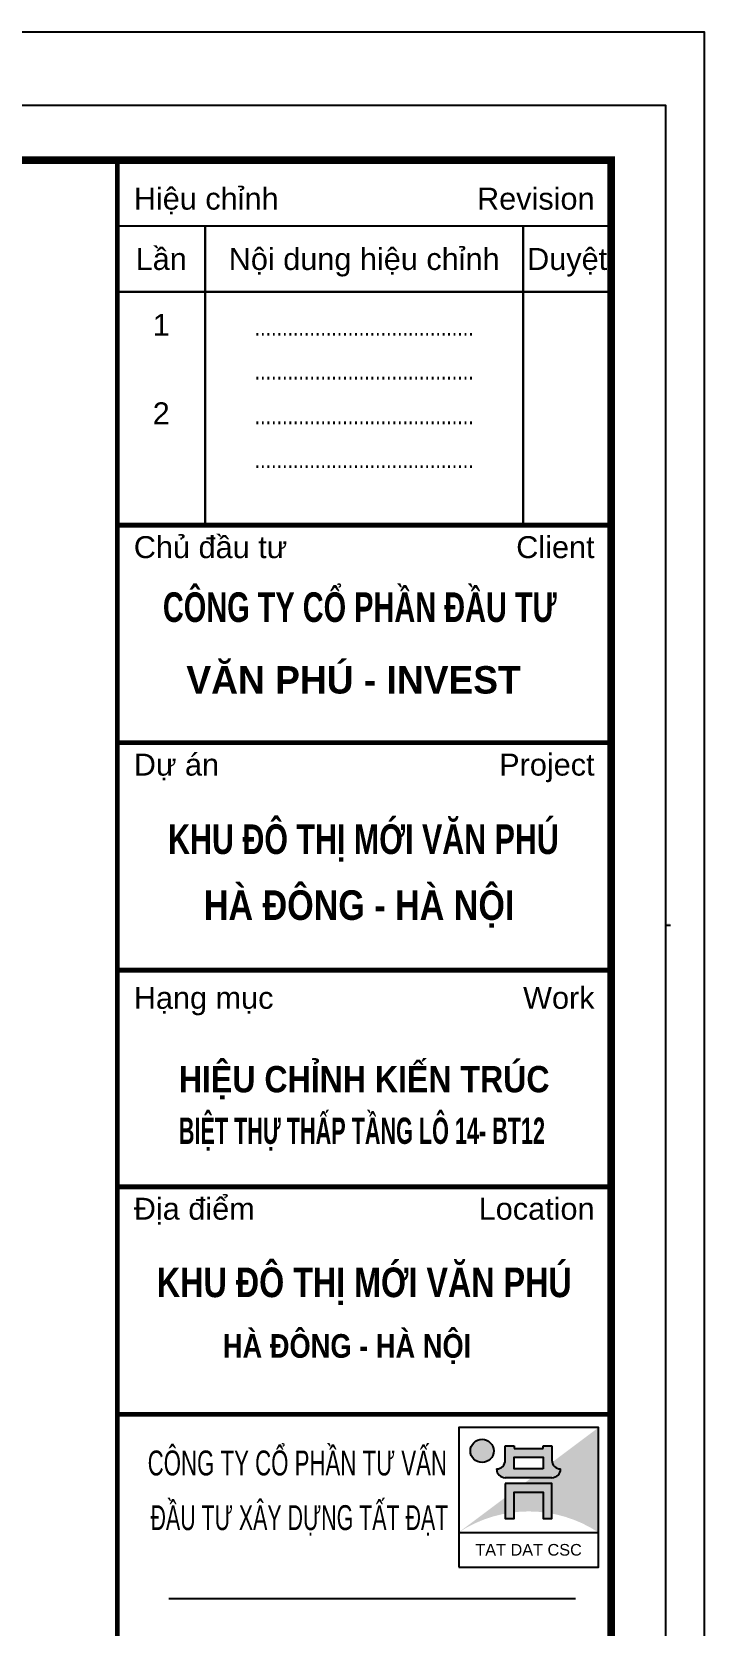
# Model space of a CAD drawing. Header units: millimetres. Extents: x -34806 to 662668, y 63228 to 99452.
# Drawn here: x 70927 to 77787, y 81283 to 97550 of the extents above; entities that cross this region are included whole.
import ezdxf
from ezdxf.enums import TextEntityAlignment as Align

# ---------------------------------------------------------------- set-up
doc = ezdxf.new("R2010")
doc.units = ezdxf.units.MM
doc.header["$LTSCALE"] = 200
doc.header["$MEASUREMENT"] = 0
doc.layers.get('0').update_dxf_attribs({"color": 95, "linetype": 'CONTINUOUS'})
doc.layers.get('DEFPOINTS').update_dxf_attribs({"linetype": 'CONTINUOUS'})
doc.layers.add('hacth', color=251, linetype='CONTINUOUS', lineweight=13)
for name, color, linetype in [('KHUNGTEN', 7, 'CONTINUOUS'), ('Net_Thay', 7, 'CONTINUOUS'), ('TEXT', 7, 'CONTINUOUS'), ('TEXT2', 6, 'CONTINUOUS')]:
    doc.layers.add(name, color=color, linetype=linetype)
doc.styles.add('.VnArial', font='VNARIAL.ttf')
doc.styles.add('Aria H B iso', font='VHARIALB.ttf')
doc.styles.add('Arial iso', font='VNARIAL.ttf')
doc.styles.add('Arial N  iso', font='VNARIALN.ttf')
doc.styles.add('NHO', font='VNCC-RMS.SHX', dxfattribs={"width": 0.8})
doc.styles.add('TEXT1', font='VHARIAL.ttf', dxfattribs={"width": 0.85, "height": 200})

# ---------------------------------------------------------------- blocks, each defined once
blk = doc.blocks.new('A$C5F910C25')
at = {"layer": 'Net_Thay', "ltscale": 0.5, "true_color": 0x0f9997}
h = blk.add_hatch(color=134, dxfattribs=at)
edge = h.paths.add_edge_path()
edge.add_line((23.99999934621155, 24.00000047203503), (-6.537884473800659e-07, 6.000000472107786))
edge.add_arc((11.99999934621155, -12.19999952812213), 21.80000000017373, 56.60151153231379, 123.3984884676862, ccw=False)
edge.add_line((23.99999934621155, 6.000000472093234), (23.99999934621155, 24.00000047202047))
h = blk.add_hatch(color=134, dxfattribs=at)
edge = h.paths.add_edge_path()
edge.add_arc((3.999999346211553, 20.00000047209323), 2, 0, 180)
edge.add_arc((3.999999346211553, 20.00000047209323), 2, 180, 360)
at = {"layer": 'Net_Thay', "ltscale": 0.5, "true_color": 0x001e02}
h = blk.add_hatch(color=98, dxfattribs=at)
h.paths.add_polyline_path([(15.99999934621155, 14.40000047208741), (7.999999346211553, 14.40000047208741), (7.999999346211553, 8.400000472087413), (9.499999346211553, 8.400000472087413), (9.499999346211553, 12.90000047208741), (14.49999934621155, 12.90000047208741), (14.49999934621155, 8.400000472087413), (15.99999934621155, 8.400000472087413)])
h.paths.add_polyline_path([(14.49999934667721, 16.90000047208741), (9.499999346211553, 16.90000047208741), (9.499999346211553, 18.90000047208741), (14.49999934621155, 18.90000047208741)], flags=16)
edge = h.paths.add_edge_path()
edge.add_arc((17.49999934621155, 18.40000047208741), 1.499999999992724, 180.0000000002779, 270, ccw=False)
edge.add_line((15.99999934621155, 18.40000047208741), (15.99999934621155, 20.90000047210196))
edge.add_line((15.99999934621155, 20.90000047208741), (14.49999934621155, 20.90000047208741))
edge.add_line((14.49999934621155, 20.90000047208741), (14.49999934621155, 20.40000047208741))
edge.add_line((14.49999934621155, 20.40000047208741), (9.499999346211553, 20.40000047208741))
edge.add_line((9.499999346211553, 20.40000047208741), (9.499999346211553, 20.90000047208741))
edge.add_line((9.499999346211553, 20.90000047208741), (7.999999346211553, 20.90000047208741))
edge.add_line((7.999999346211553, 20.90000047208741), (7.999999346211553, 18.40000047207286))
edge.add_arc((6.499999346211553, 18.40000047208741), 1.5, 270, 359.9999999997221, ccw=False)
edge.add_arc((7.999999346211553, 16.90000047208741), 1.5, 180, 270)
edge.add_line((7.999999346211553, 15.40000047208741), (15.99999934621155, 15.40000047208741))
edge.add_arc((15.99999934621155, 16.90000047208741), 1.5, 270, 360)
at = {"layer": 'Net_Thay', "color": 2, "ltscale": 0.5}
blk.add_line((-6.537884473800659e-07, 6.000000472093234), (23.99999934621155, 6.000000472093234), dxfattribs=at)
at = {"layer": 'Net_Thay', "ltscale": 0.5}
blk.add_lwpolyline([(-6.537884473800659e-07, 4.720932338386774e-07), (23.99999934621155, 4.720932338386774e-07), (23.99999934621155, 24.00000047209323), (-6.537884473800659e-07, 24.00000047209323)], close=True, dxfattribs=at)
at = {"layer": 'Net_Thay', "color": 98, "ltscale": 0.5, "true_color": 0x001e02}
blk.add_lwpolyline([(15.99999934621155, 15.40000047208741), (7.999999346211553, 15.40000047208741, -0.414213562373095), (6.499999346211553, 16.90000047208741, 0.4142135623730951), (7.999999346211553, 18.40000047208741), (7.999999346211553, 20.90000047208741), (9.499999346211553, 20.90000047208741), (9.499999346211553, 20.40000047208741), (14.49999934621155, 20.40000047208741), (14.49999934621155, 20.90000047208741), (15.99999934621155, 20.90000047208741), (15.99999934621155, 18.40000047208741, 0.414213562373095), (17.49999934621155, 16.90000047208741, -0.414213562373095)], format="xyb", close=True, dxfattribs=at)
for points in [[(14.49999934667721, 16.90000047208741), (9.499999346211553, 16.90000047208741), (9.499999346211553, 18.90000047208741), (14.49999934621155, 18.90000047208741)], [(7.999999346211553, 14.40000047208741), (7.999999346211553, 8.400000472087413), (9.499999346211553, 8.400000472087413), (9.499999346211553, 12.90000047208741), (14.49999934621155, 12.90000047208741), (14.49999934621155, 8.400000472087413), (15.99999934621155, 8.400000472087413), (15.99999934621155, 14.40000047208741)]]:
    blk.add_lwpolyline(points, close=True, dxfattribs=at)
at = {"layer": 'Net_Thay', "color": 134, "ltscale": 0.5, "true_color": 0x0f9997}
blk.add_circle((3.999999346211553, 20.00000047209323), 2, dxfattribs=at)
at = {"layer": 'Net_Thay', "color": 2, "style": '.VnArial'}
blk.add_text('TAT DAT CSC', height=2, dxfattribs=at).set_placement((2.841745594516397, 2.000000472093234))
blk = doc.blocks.new('khung')
at = {"color": 8}
blk.add_line((27622.5522648067, 17766.50656431817), (30915.23519163614, 17766.50656431817), dxfattribs=at)
at = {"color": 4, "const_width": 34.92595818815155}
for points in [[(27622.5522648067, 19305.16904551932), (31115.14808362222, 19305.16904551932)], [(27622.55226480321, 19305.16904551932), (31115.14808361849, 19305.16904551932)], [(27622.5522648067, 17766.50656431817), (31115.14808362222, 17766.50656431817)], [(27622.55226480321, 17766.50656431817), (31115.14808361849, 17766.50656431817)], [(27622.55244429281, 17766.50656709514), (31115.14826310787, 17766.50656709514)]]:
    blk.add_lwpolyline(points, dxfattribs=at)
at = {"layer": 'DEFPOINTS', "color": 8}
blk.add_lwpolyline([(0, 0), (31503.2142857092, 0), (31503.2142857092, 22274.99999999884), (0, 22274.99999999884)], close=True, dxfattribs=at)
at = {"layer": 'KHUNGTEN', "color": 8}
for p, q in [((27622.5522648067, 17766.50656431817), (30915.23519163614, 17766.50656431817)), ((31503.21446545597, 16475.24069870885), (31536.14129472431, 16475.24069870885))]:
    blk.add_line(p, q, dxfattribs=at)
at = {"layer": 'KHUNGTEN', "color": 4}
for points, const_width in [([(847.8094161225017, 388.0662020905293), (31116.97317918693, 388.0662020905293), (31116.97317918693, 21886.93379790831), (847.8094161225017, 21886.93379790831)], 54.32926829268017), ([(27622.55226480344, 21886.93379790831), (31115.14808361861, 21886.93379790831), (31115.14808361861, 388.0662020905293), (27622.55226480344, 388.0662020905293)], 34.92595818815155)]:
    blk.add_lwpolyline(points, close=True, dxfattribs=dict(at, const_width=const_width))
at = {"layer": 'KHUNGTEN', "color": 8, "const_width": 15.52264808362291}
for points in [[(27622.55226480344, 21421.25435539952), (31115.14808361861, 21421.25435539952)], [(28243.45818814833, 21421.25435539952), (28243.45818814833, 19305.16904551932)], [(30494.24216027372, 21421.25435539952), (30494.24216027372, 19305.16904551932)], [(27622.55226480344, 20955.57491289097), (31115.14808361861, 20955.57491289097)]]:
    blk.add_lwpolyline(points, dxfattribs=at)
at = {"layer": 'KHUNGTEN', "color": 4, "const_width": 34.92595818815155}
for points in [[(27622.5522648067, 19305.16904551932), (31115.14808362222, 19305.16904551932)], [(27622.5522648067, 17766.50656431817), (31115.14808362222, 17766.50656431817)], [(27622.55244429281, 17766.50656709514), (31115.14826310799, 17766.50656709514)], [(27622.55244430073, 16156.79297462516), (31115.14826308552, 16156.79297462516)], [(27622.55244430073, 14624.75846653097), (31115.14826308552, 14624.75846653097)], [(27622.55244430073, 13015.04487406099), (31115.14826308552, 13015.04487406099)]]:
    blk.add_lwpolyline(points, dxfattribs=at)
at = {"layer": 'TEXT', "ltscale": 0.5}
blk.add_line((27986.60985845308, 11711.78306946379), (30863.53041137882, 11711.78306946379), dxfattribs=at)
at = {"layer": 'Net_Thay', "ltscale": 0.5, "xscale": 41.14443919872792, "yscale": 41.14443919843416, "zscale": 41.14443919841674}
blk.add_blockref('A$C5F910C25', (30038.09329324789, 11933.25575218037), dxfattribs=at)
at = {"color": 8, "style": 'Arial iso', "width": 0.9999999941723045}
blk.add_text('Chñ ®Çu t\xad', height=155.2264808362291, dxfattribs=at).set_placement((27738.97212543071, 19072.32932426484))
blk.add_text('Client', height=155.2264808362291, dxfattribs=at).set_placement((30998.72822296189, 19072.32932426484), align=Align.RIGHT)
at = {"color": 7, "style": 'Aria H B iso'}
for s, height, width, p, p2 in [('c«ng ty cæ phÇn ®Çu t\xad', 209.5557491289093, 0.7025069977603693, (27944.6269997557, 18620.55834446217), (30730.05160926669, 18620.55834446217)), ('V¨n phó - invest', 194.0331010452864, 0.9695176841983916, (28110.77818054508, 18114.08333186369), (30476.24669963552, 18114.08333186369)), ('KHU §¤ THÞ MíI V¡N PHó', 209.5557491289093, 0.7389444991926696, (27981.5830404671, 16979.11143905187), (30745.75182077126, 16979.11143905187)), ('     hµ ®«ng - hµ néi      ', 209.5557491289093, 0.8236616100735789, (27899.69612104643, 16512.57014595026), (30833.47660882449, 16512.57014595026)), ('KHU §¤ THÞ MíI V¡N PHó', 209.5557491289093, 0.7842867514927371, (27902.79010211822, 13843.96685813665), (30836.57058989628, 13843.96685813665)), ('     hµ ®«ng - hµ néi      ', 167.6445993031274, 0.8236616100735753, (28100.74854778661, 13415.15737015691), (30447.77293800905, 13415.15737015691))]:
    blk.add_text(s, height=height, dxfattribs=dict(at, width=width)).set_placement(p, p2, align=Align.FIT)
for s, rotation, width, p, p2 in [('hiÖu chØnh kiÕn tróc ', 0.007563074260473018, 0.8721502751807877, (28057.64394805585, 15292.82606776041), (30743.28167936322, 15293.18057341316)), ('biÖt thù thÊp tÇng l« 14- bt12', 0.00784076763653109, 0.5913500781191495, (28057.64394805585, 14928.03816096876), (30648.16550555607, 14928.39266662152))]:
    blk.add_text(s, height=186.2717770034749, rotation=rotation, dxfattribs=dict(at, width=width)).set_placement(p, p2, align=Align.FIT)
at = {"layer": 'KHUNGTEN', "color": 8, "style": 'Arial iso', "width": 0.9999999941723045}
for s, p in [('HiÖu chØnh', (27738.97212543071, 21537.67421602679)), ('Dù ¸n', (27738.972304928, 17533.66684584084)), ('H¹ng môc', (27738.9723049301, 15884.01234600481)), ('§Þa ®iÓm', (27738.97230493592, 14391.91874527666))]:
    blk.add_text(s, height=155.2264808362291, dxfattribs=at).set_placement(p)
for s, p in [('Revision', (30998.72822296189, 21537.67421602679)), ('Project', (30998.72840245918, 17533.66684584084)), ('Work', (30998.72840246174, 15884.01234600481)), ('Location', (30998.7284024671, 14391.91874527666))]:
    blk.add_text(s, height=155.2264808362291, dxfattribs=at).set_placement(p, align=Align.RIGHT)
for s, p in [('LÇn', (27933.00522647589, 21188.41463414521)), ('Néi dung hiÖu chØnh', (29368.85017421097, 21188.41463414521)), ('DuyÖt', (30804.69512194628, 21188.41463414521))]:
    blk.add_text(s, height=155.2264808362291, dxfattribs=at).set_placement(p, align=Align.MIDDLE_CENTER)
at = {"layer": 'KHUNGTEN', "color": 8}
for s, height, style, width, p in [('1', 155.0419073385964, 'Arial N  iso', 0.9999999941723045, (27933.00522647589, 20645.12195121817)), ('........................................', 130.3508018059811, 'NHO', 0.8000000093348955, (29368.85017421097, 20645.12195121846)), ('........................................', 130.3508018059811, 'NHO', 0.8000000093348955, (29368.85017421097, 20334.66898954601)), ('2', 155.0419073385964, 'Arial N  iso', 0.9999999941723045, (27933.00522647589, 20019.15129633312)), ('........................................', 130.3508018059811, 'NHO', 0.8000000093348955, (29368.85017421097, 20019.15129633312)), ('........................................', 130.3508018059811, 'NHO', 0.8000000093348955, (29368.85017421097, 19708.69833466067))]:
    blk.add_text(s, height=height, dxfattribs=dict(at, style=style, width=width)).set_placement(p, align=Align.CENTER)
at = {"layer": 'KHUNGTEN', "color": 8, "style": 'Arial iso'}
for s, width, p, p2 in [('§Þa chØ: sè 17 l« 2A, ®\xadêng Trung Yªn 1', 0.8388118954867925, (31504.31202643167, 16488.0891799439), (31534.72227211297, 16488.0891799439)), ('Tel: 7833367-7833368       fax: 7833369', 0.8360724104698336, (31504.31202643167, 16480.92607030772), (31534.72227211297, 16480.92607030772)), ('ph\xadêng Yªn Hoµ - quËn CÇu GiÊy - Hµ Néi', 0.7824314991727065, (31504.31202643167, 16484.5076251258), (31534.72227211297, 16484.5076251258)), ('Email:...................................................', 0.8776965749600775, (31504.31202643167, 16477.34451548962), (31534.72227211297, 16477.34451548962))]:
    blk.add_text(s, height=1.463414635509596, dxfattribs=dict(at, width=width)).set_placement(p, p2, align=Align.FIT)
at = {"layer": 'TEXT2', "style": 'TEXT1'}
for s, width, p in [('C¤NG TY Cæ PHÇN T¦ VÊN', 0.6389054874326405, (27837.08662231182, 12582.8204010752)), ('§ÇU T¦ X¢Y DùNG TÊT §¹T', 0.6144138413786301, (27857.24481806948, 12196.09640660527))]:
    blk.add_text(s, height=176.1951943736632, dxfattribs=dict(at, width=width)).set_placement(p)

msp = doc.modelspace()

# ---------------------------------------------------------------- linework, layer by layer
msp.add_lwpolyline([(77786.82788309519, 63921.08974247784), (30847.18454080902, 63921.08974247784), (30847.18454080902, 97550.13213393444), (77786.82788309519, 97550.13213393444)], close=True)

# ---------------------------------------------------------------- block references
at = {"layer": 'hacth', "xscale": 1.44238117831992, "yscale": 1.442381252141786, "zscale": 1.442381260145733}
msp.add_blockref('khung', (31957.00761980918, 64671.08974247784), dxfattribs=at)

doc.saveas('drawing.dxf')
